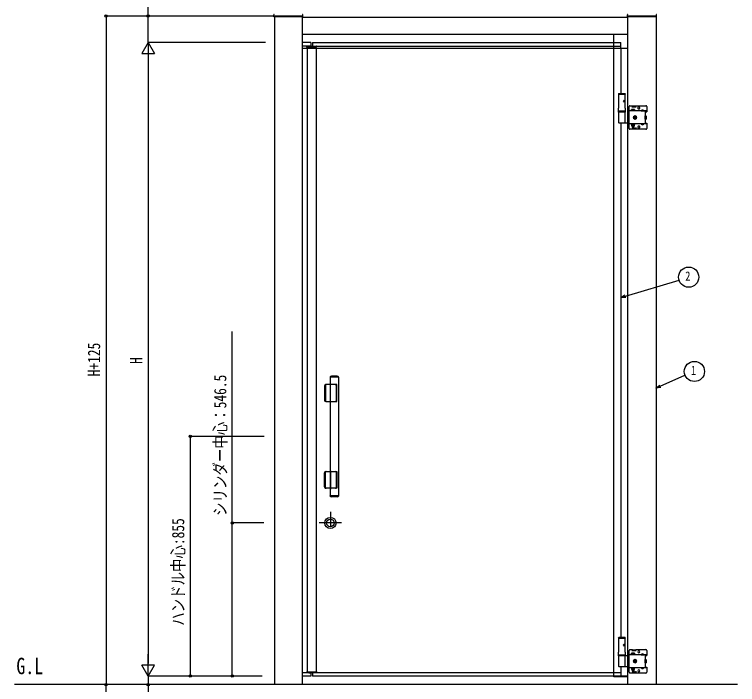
# Model space of a CAD drawing. Units: millimetres, scale not verified. Extents: x -4205 to 4205, y -2970 to 2970.
# Drawn here: x -1682 to 897, y -755 to 1636 of the extents above; entities that cross this region are included whole.
import ezdxf
from ezdxf.enums import TextEntityAlignment as Align

# ---------------------------------------------------------------- set-up
doc = ezdxf.new("R2010")
doc.units = ezdxf.units.MM
doc.header["$LTSCALE"] = 12
for name, color, linetype in [('0-2_USER1', 3, 'Continuous'), ('0-3_YKK_11', 7, 'Continuous'), ('0-4_YKK_A1', 4, 'Continuous'), ('0-5_YKK_D', 6, 'Continuous')]:
    doc.layers.add(name, color=color, linetype=linetype)
doc.styles.add('ＭＳ ゴシック', font='')
doc.styles.get('ＭＳ ゴシック').set_extended_font_data('MS Gothic')

msp = doc.modelspace()

# ---------------------------------------------------------------- linework, layer by layer
at = {"layer": '0-3_YKK_11'}
for p, q in [((-554.96, -139.08), (-554.96, -189.88)), ((506.04, -725.01), (456.04, -725.01))]:
    msp.add_line(p, q, dxfattribs=at)
msp.add_lwpolyline([(506.04, -728.01), (456.04, -728.01), (456.04, 1564.99), (506.04, 1564.99)], dxfattribs=at)
at = {"layer": '0-4_YKK_A1'}
for p, q in [((-757.07, 1627.03), (-756.72, 1633.69)), ((-653.37, 1626.5), (-756.57, 1626.5)), ((-654.97, 1630), (-754.97, 1630)), ((-754.96, 1630), (-754.96, -755.01)), ((-654.96, -755.01), (-654.96, 1630)), ((-654.96, 1625.5), (506.04, 1625.5)), ((-652.87, 1627.03), (-653.22, 1633.69)), ((503.93, 1627.03), (504.28, 1633.69)), ((607.63, 1626.5), (504.43, 1626.5)), ((606.03, 1630), (506.03, 1630)), ((506.04, 601.99), (506.04, 1630)), ((606.04, 1630), (606.04, -755.01)), ((608.13, 1627.03), (607.78, 1633.69)), ((-654.96, 1565.49), (506.04, 1565.49)), ((-624.96, 1534.99), (-654.96, 1534.99)), ((-631.66, 1522.99), (-654.96, 1522.99)), ((-639.26, 1518.59), (-639.16, 1521.62)), ((-638.16, 1522.59), (-631.66, 1522.59)), ((-631.66, 1520.59), (-631.66, 1523.59)), ((-631.66, 1523.59), (-623.3, 1523.59)), ((-624.96, 1534.99), (-624.96, 1523.59)), ((-624.66, 1520.59), (-624.73, 1522.62)), ((-622.23, 1520.59), (-622.3, 1522.62)), ((-622.3, 1522.59), (-605.77, 1522.59)), ((-618.96, 1534.99), (481.04, 1534.99)), ((-618.96, 1534.99), (-618.96, 1522.59)), ((-618.96, 1522.99), (481.04, 1522.99)), ((-604.66, 1518.59), (-604.77, 1521.62)), ((481.04, 1515.49), (481.04, 1534.99)), ((-654.96, 1515.49), (506.04, 1515.49)), ((-639.26, 1518.59), (-637.96, 1518.59)), ((-638.26, 1518.59), (-638.26, 1520.59)), ((-638.26, 1520.59), (-623.16, 1520.59)), ((-637.96, 1515.49), (-637.96, 1520.59)), ((-637.96, 1515.49), (-637.96, -710.61)), ((-623.16, 1520.59), (-616.26, 1520.59)), ((-616.26, 1520.59), (-605.66, 1520.59)), ((-605.96, 1515.49), (-605.96, 1520.59)), ((-605.96, 1518.59), (-604.66, 1518.59)), ((-605.96, 1515.49), (-605.96, -710.61)), ((-605.66, 1518.59), (-605.66, 1520.59)), ((481.04, 1515.49), (481.04, 1353.99)), ((472.54, 1351.99), (473.69, 1353.99)), ((472.54, 1351.99), (472.54, 1350.99)), ((472.54, 1350.99), (472.54, 1300.99)), ((495.54, 1351.99), (494.38, 1353.99)), ((495.54, 1351.99), (495.54, 1350.99)), ((495.54, 1300.99), (495.54, 1350.99)), ((493.22, 1326.41), (493.82, 1326.41)), ((493.22, 1325.57), (493.82, 1325.57)), ((494.24, 1328.09), (494.83, 1328.09)), ((494.24, 1323.89), (494.83, 1323.89)), ((495.54, 1300.99), (495.54, 1286.99)), ((510.04, 1228.99), (510.04, 1306.99)), ((573.04, 1291.19), (510.04, 1291.19)), ((513.04, 1309.99), (522.04, 1309.99)), ((522.04, 1303.49), (522.04, 1309.99)), ((522.04, 1308.99), (534.04, 1308.99)), ((522.04, 1305.99), (534.04, 1305.99)), ((524.04, 1292.79), (524.04, 1296.36)), ((534.04, 1309.99), (570.04, 1309.99)), ((534.04, 1303.49), (534.04, 1309.99)), ((541.29, 1301.74), (541.29, 1302.24)), ((547.79, 1301.74), (547.79, 1302.24)), ((553.29, 1291.7), (553.29, 1291.19)), ((553.29, 1291.19), (562.79, 1291.19)), ((567.04, 1288.69), (567.04, 1291.19)), ((573.04, 1306.99), (573.04, 1288.69)), ((481.04, 1286.99), (472.54, 1286.99)), ((472.54, 1285.99), (472.54, 1249.99)), ((495.54, 1249.99), (495.54, 1285.99)), ((506.04, 1286.99), (510.04, 1286.99)), ((531.04, 1273.76), (526.04, 1270.88)), ((527.89, 1268.59), (527.89, 1267.39)), ((529.12, 1268.59), (527.89, 1268.59)), ((527.89, 1267.39), (529.12, 1267.39)), ((531.64, 1271.14), (530.44, 1271.14)), ((530.44, 1271.14), (530.44, 1269.9)), ((530.44, 1266.08), (530.44, 1264.84)), ((530.44, 1264.84), (531.64, 1264.84)), ((536.04, 1270.88), (531.04, 1273.76)), ((531.64, 1269.9), (531.64, 1271.14)), ((531.64, 1264.84), (531.64, 1266.08)), ((534.19, 1268.59), (532.95, 1268.59)), ((532.95, 1267.39), (534.19, 1267.39)), ((534.19, 1267.39), (534.19, 1268.59)), ((536.04, 1265.1), (536.04, 1270.88)), ((567.04, 1288.69), (567.04, 1247.29)), ((567.04, 1288.69), (573.04, 1288.69)), ((567.34, 1264.09), (567.04, 1264.09)), ((567.34, 1270.88), (570.89, 1270.88)), ((567.34, 1265.1), (570.89, 1265.1)), ((571.34, 1272.99), (570.89, 1273.76)), ((571.34, 1272.99), (571.34, 1262.99)), ((481.04, 1248.99), (481.04, -586.01)), ((492.85, 1248.99), (506.04, 1248.99)), ((506.04, 1248.99), (510.04, 1248.99)), ((573.04, 1244.79), (510.04, 1244.79)), ((520.84, 1244.79), (520.84, 1243.19)), ((521.58, 1238.19), (521.58, 1233.25)), ((524.04, 1243.19), (524.04, 1238.62)), ((526.5, 1238.19), (526.5, 1233.25)), ((527.24, 1244.79), (527.24, 1243.19)), ((553.29, 1244.28), (553.29, 1244.79)), ((553.29, 1244.79), (562.79, 1244.79)), ((567.04, 1247.29), (573.04, 1247.29)), ((567.04, 1247.29), (567.04, 1244.79)), ((567.34, 1262.22), (570.89, 1262.22)), ((571.34, 1262.99), (570.89, 1262.22)), ((573.04, 1247.29), (573.04, 1228.99)), ((522.04, 1225.99), (513.04, 1225.99)), ((521.04, 1233.79), (527.04, 1233.79)), ((522.04, 1232.49), (522.04, 1225.99)), ((522.04, 1229.99), (534.04, 1229.99)), ((522.04, 1226.99), (534.04, 1226.99)), ((534.04, 1232.49), (534.04, 1225.99)), ((570.04, 1225.99), (534.04, 1225.99)), ((541.29, 1234.24), (541.29, 1233.74)), ((547.79, 1234.24), (547.79, 1233.74)), ((506.04, -638.01), (506.04, 601.99)), ((-556.13, 341.49), (-556.13, -81.51)), ((-526.13, 341.49), (-556.13, 341.49)), ((-555.83, 342.86), (-555.83, 341.49)), ((-554.84, 343.29), (-527.41, 343.29)), ((-531.38, 344.99), (-550.88, 344.99)), ((-526.43, 341.49), (-526.43, 342.86)), ((-526.13, 341.49), (-526.13, -81.51)), ((-576.13, 309.99), (-576.13, 259.99)), ((-574.07, 257.49), (-574.07, 312.49)), ((-572.93, 312.49), (-572.93, 257.49)), ((-556.13, 314.99), (-571.57, 314.99)), ((-532.71, 314.99), (-556.13, 314.99)), ((-533.63, 312.49), (-533.63, 257.49)), ((-533.13, 284.99), (-533.13, 309.99)), ((-532.21, 255.49), (-532.21, 314.49)), ((-533.13, 259.99), (-533.13, 284.99)), ((-574.07, 2.49), (-574.07, -52.51)), ((-572.93, -52.51), (-572.93, 2.49)), ((-554.63, 7.49), (-554.63, -57.61)), ((-533.63, -52.51), (-533.63, 2.49)), ((-532.21, 4.49), (-532.21, -54.51)), ((-576.13, -50.01), (-576.13, -0.01)), ((-533.13, -0.01), (-533.13, -25.01)), ((-533.13, -25.01), (-533.13, -50.01)), ((-556.13, -55.01), (-571.57, -55.01)), ((-532.71, -55.01), (-556.13, -55.01)), ((-526.13, -81.51), (-556.13, -81.51)), ((-555.83, -82.88), (-555.83, -81.51)), ((-554.84, -83.32), (-527.41, -83.32)), ((-531.38, -85.01), (-550.88, -85.01)), ((-526.43, -81.51), (-526.43, -82.88)), ((-514.96, -178.51), (-594.96, -178.51)), ((472.54, -588.01), (473.69, -586.01)), ((472.54, -588.01), (472.54, -589.01)), ((472.54, -589.01), (472.54, -639.01)), ((495.54, -588.01), (494.38, -586.01)), ((495.54, -588.01), (495.54, -589.01)), ((495.54, -639.01), (495.54, -589.01)), ((493.22, -613.59), (493.82, -613.59)), ((493.22, -614.43), (493.82, -614.43)), ((494.24, -611.91), (494.83, -611.91)), ((494.24, -616.11), (494.83, -616.11)), ((495.54, -639.01), (495.54, -653.01)), ((506.04, -755.01), (506.04, -638.01)), ((510.04, -711.01), (510.04, -633.01)), ((513.04, -630.01), (522.04, -630.01)), ((522.04, -636.51), (522.04, -630.01)), ((522.04, -631.01), (534.04, -631.01)), ((522.04, -634.01), (534.04, -634.01)), ((524.04, -647.21), (524.04, -643.64)), ((534.04, -630.01), (570.04, -630.01)), ((534.04, -636.51), (534.04, -630.01)), ((541.29, -638.26), (541.29, -637.76)), ((547.79, -638.26), (547.79, -637.76)), ((573.04, -633.01), (573.04, -651.31)), ((472.54, -654.01), (472.54, -690.01)), ((495.54, -690.01), (495.54, -654.01)), ((506.04, -653.01), (510.04, -653.01)), ((573.04, -648.81), (510.04, -648.81)), ((531.04, -666.24), (526.04, -669.12)), ((531.64, -668.86), (530.44, -668.86)), ((530.44, -668.86), (530.44, -670.1)), ((536.04, -669.12), (531.04, -666.24)), ((531.64, -670.1), (531.64, -668.86)), ((536.04, -674.9), (536.04, -669.12)), ((553.29, -648.3), (553.29, -648.81)), ((553.29, -648.81), (562.79, -648.81)), ((567.04, -651.31), (567.04, -648.81)), ((567.04, -651.31), (567.04, -692.71)), ((567.04, -651.31), (573.04, -651.31)), ((567.34, -669.12), (570.89, -669.12)), ((571.34, -667.01), (570.89, -666.24)), ((571.34, -667.01), (571.34, -677.01)), ((481.04, -691.01), (481.04, -725.01)), ((492.85, -691.01), (506.04, -691.01)), ((506.04, -691.01), (510.04, -691.01)), ((573.04, -695.21), (510.04, -695.21)), ((520.84, -695.21), (520.84, -696.81)), ((527.24, -695.21), (527.24, -696.81)), ((527.89, -671.41), (527.89, -672.61)), ((529.12, -671.41), (527.89, -671.41)), ((527.89, -672.61), (529.12, -672.61)), ((530.44, -673.92), (530.44, -675.16)), ((530.44, -675.16), (531.64, -675.16)), ((531.64, -675.16), (531.64, -673.92)), ((534.19, -671.41), (532.95, -671.41)), ((532.95, -672.61), (534.19, -672.61)), ((534.19, -672.61), (534.19, -671.41)), ((553.29, -695.72), (553.29, -695.21)), ((553.29, -695.21), (562.79, -695.21)), ((567.34, -675.91), (567.04, -675.91)), ((567.04, -692.71), (573.04, -692.71)), ((567.04, -692.71), (567.04, -695.21)), ((567.34, -674.9), (570.89, -674.9)), ((567.34, -677.78), (570.89, -677.78)), ((571.34, -677.01), (570.89, -677.78)), ((573.04, -692.71), (573.04, -711.01)), ((-631.66, -713.01), (-654.96, -713.01)), ((-639.26, -708.61), (-637.96, -708.61)), ((-639.26, -708.61), (-639.16, -711.65)), ((-638.26, -708.61), (-638.26, -710.61)), ((-605.66, -710.61), (-638.26, -710.61)), ((-638.16, -712.61), (-631.66, -712.61)), ((-631.66, -710.61), (-631.66, -713.61)), ((-631.66, -713.61), (-623.3, -713.61)), ((-624.96, -713.61), (-624.96, -725.01)), ((-624.66, -710.61), (-624.73, -712.65)), ((-622.23, -710.61), (-622.3, -712.65)), ((-622.3, -712.61), (-605.77, -712.61)), ((-618.96, -712.61), (-618.96, -725.01)), ((-605.96, -708.61), (-604.66, -708.61)), ((-605.66, -708.61), (-605.66, -710.61)), ((-604.66, -708.61), (-604.77, -711.65)), ((522.04, -714.01), (513.04, -714.01)), ((521.04, -706.21), (527.04, -706.21)), ((521.58, -701.81), (521.58, -706.75)), ((522.04, -707.51), (522.04, -714.01)), ((522.04, -710.01), (534.04, -710.01)), ((522.04, -713.01), (534.04, -713.01)), ((524.04, -696.81), (524.04, -701.38)), ((526.5, -701.81), (526.5, -706.75)), ((534.04, -707.51), (534.04, -714.01)), ((570.04, -714.01), (534.04, -714.01)), ((541.29, -705.76), (541.29, -706.26)), ((547.79, -705.76), (547.79, -706.26)), ((-624.96, -725.01), (-654.96, -725.01)), ((456.04, -725.01), (-618.96, -725.01)), ((896.65, -755.01), (-1681.64, -755.01))]:
    msp.add_line(p, q, dxfattribs=at)
for points in [[(472.54, 1351.99), (481.04, 1351.99), (495.54, 1351.99)], [(472.54, 1350.99), (481.04, 1350.99), (495.54, 1350.99)], [(473.69, 1353.99), (481.04, 1353.99), (494.38, 1353.99)], [(494.35, 1327.25), (494.36, 1327.08), (494.34, 1326.93), (494.29, 1326.78), (494.22, 1326.65), (494.14, 1326.55), (494.04, 1326.47), (493.93, 1326.42), (493.82, 1326.41)], [(493.82, 1325.57), (493.93, 1325.55), (494.04, 1325.5), (494.14, 1325.43), (494.22, 1325.32), (494.29, 1325.2), (494.34, 1325.05), (494.36, 1324.89), (494.35, 1324.73)], [(495.32, 1326.5), (495.26, 1326.55), (495.17, 1326.65), (495.09, 1326.78), (495.02, 1326.93), (494.97, 1327.08), (494.95, 1327.25)], [(494.95, 1324.73), (494.97, 1324.89), (495.02, 1325.05), (495.09, 1325.2), (495.17, 1325.32), (495.26, 1325.43), (495.32, 1325.48)], [(495.54, 1286.99), (481.04, 1286.99), (472.54, 1286.99), (472.54, 1300.99)], [(472.54, 1289.99), (481.04, 1289.99), (495.54, 1289.99)], [(495.54, 1289.99), (481.04, 1289.99), (472.54, 1289.99)], [(553.29, 1291.7), (562.79, 1291.7), (562.79, 1291.19)], [(555.69, 1293.69), (556.89, 1291.22), (558.04, 1290.61)], [(560.39, 1293.69), (559.18, 1291.22), (558.04, 1290.61)], [(510.04, 1262.89), (508.04, 1262.89), (508.04, 1273.09), (510.04, 1273.09)], [(526.04, 1270.88), (526.04, 1265.1), (531.04, 1262.22), (536.04, 1265.1)], [(567.34, 1264.09), (567.34, 1271.89), (567.04, 1271.89)], [(567.34, 1262.22), (567.34, 1273.76), (570.89, 1273.76)], [(473.54, 1248.99), (481.04, 1248.99), (492.85, 1248.99)], [(521.04, 1238.19), (521.04, 1233.79), (522.04, 1232.79), (526.04, 1232.79)], [(527.04, 1238.19), (527.04, 1233.79), (526.04, 1232.79)], [(553.29, 1244.28), (562.79, 1244.28), (562.79, 1244.79)], [(555.69, 1242.29), (556.89, 1244.76), (558.04, 1245.37)], [(560.39, 1242.29), (559.18, 1244.76), (558.04, 1245.37)], [(-571.57, 254.99), (-556.13, 254.99), (-532.71, 254.99)], [(-571.57, 4.99), (-556.13, 4.99), (-532.71, 4.99)], [(472.54, -588.01), (481.04, -588.01), (495.54, -588.01)], [(472.54, -589.01), (481.04, -589.01), (495.54, -589.01)], [(473.69, -586.01), (481.04, -586.01), (494.38, -586.01)], [(494.35, -612.75), (494.36, -612.92), (494.34, -613.07), (494.29, -613.22), (494.22, -613.35), (494.14, -613.45), (494.04, -613.53), (493.93, -613.58), (493.82, -613.59)], [(493.82, -614.43), (493.93, -614.45), (494.04, -614.5), (494.14, -614.57), (494.22, -614.68), (494.29, -614.8), (494.34, -614.95), (494.36, -615.11), (494.35, -615.27)], [(495.32, -613.5), (495.26, -613.45), (495.17, -613.35), (495.09, -613.22), (495.02, -613.07), (494.97, -612.92), (494.95, -612.75)], [(494.95, -615.27), (494.97, -615.11), (495.02, -614.95), (495.09, -614.8), (495.17, -614.68), (495.26, -614.57), (495.32, -614.52)], [(495.54, -653.01), (481.04, -653.01), (472.54, -653.01), (472.54, -639.01)], [(472.54, -650.01), (481.04, -650.01), (495.54, -650.01)], [(495.54, -650.01), (481.04, -650.01), (472.54, -650.01)], [(506.04, -653.01), (481.04, -653.01), (472.54, -653.01)], [(510.04, -677.11), (508.04, -677.11), (508.04, -666.91), (510.04, -666.91)], [(526.04, -669.12), (526.04, -674.9), (531.04, -677.78), (536.04, -674.9)], [(553.29, -648.3), (562.79, -648.3), (562.79, -648.81)], [(555.69, -646.31), (556.89, -648.78), (558.04, -649.39)], [(560.39, -646.31), (559.18, -648.78), (558.04, -649.39)], [(567.34, -675.91), (567.34, -668.11), (567.04, -668.11)], [(567.34, -677.78), (567.34, -666.24), (570.89, -666.24)], [(473.54, -691.01), (481.04, -691.01), (492.85, -691.01)], [(553.29, -695.72), (562.79, -695.72), (562.79, -695.21)], [(555.69, -697.71), (556.89, -695.24), (558.04, -694.63)], [(560.39, -697.71), (559.18, -695.24), (558.04, -694.63)], [(481.04, -713.01), (456.04, -713.01), (-618.96, -713.01)], [(521.04, -701.81), (521.04, -706.21), (522.04, -707.21), (526.04, -707.21)], [(527.04, -701.81), (527.04, -706.21), (526.04, -707.21)]]:
    msp.add_lwpolyline(points, dxfattribs=at)
for points in [[(517.79, 1291.19), (517.79, 1292.79), (530.29, 1292.79), (530.29, 1291.19)], [(529.04, 1292.79), (519.04, 1292.79), (519.04, 1296.79), (529.04, 1296.79)], [(517.79, 1244.79), (517.79, 1243.19), (530.29, 1243.19), (530.29, 1244.79)], [(529.04, 1243.19), (519.04, 1243.19), (519.04, 1238.19), (529.04, 1238.19)], [(529.04, -647.21), (519.04, -647.21), (519.04, -643.21), (529.04, -643.21)], [(517.79, -648.81), (517.79, -647.21), (530.29, -647.21), (530.29, -648.81)], [(517.79, -695.21), (517.79, -696.81), (530.29, -696.81), (530.29, -695.21)], [(529.04, -696.81), (519.04, -696.81), (519.04, -701.81), (529.04, -701.81)]]:
    msp.add_lwpolyline(points, close=True, dxfattribs=at)
for centre, radius in [((531.04, 1267.99), 5), ((531.04, 1267.99), 4.3), ((-554.96, -178.51), 20), ((-554.96, -178.51), 20), ((-554.96, -178.51), 13.5), ((531.04, -672.01), 5), ((531.04, -672.01), 4.3)]:
    msp.add_circle(centre, radius, dxfattribs=at)
for centre, radius, start, end in [((-756.57, 1627), 0.5, 177, 270), ((-754.72, 1633.58), 2, 99.00123, 177), ((-655.21, 1633.58), 2, 3, 80.99877), ((-653.37, 1627), 0.5, 270, 3), ((504.43, 1627), 0.5, 177, 270), ((506.28, 1633.58), 2, 99.00123, 177), ((605.79, 1633.58), 2, 3, 80.99877), ((607.63, 1627), 0.5, 270, 3), ((-638.16, 1521.59), 1, 90, 178), ((-625.73, 1522.59), 1, 2, 90), ((-623.3, 1522.59), 1, 2, 90), ((-605.77, 1521.59), 1, 2, 90), ((513.04, 1306.99), 3, 90, 180), ((521.54, 1289.36), 7.43, 70.34714, 109.65286), ((526.54, 1289.36), 7.43, 70.34714, 109.65286), ((544.54, 1302.24), 3.25, 0, 180), ((544.54, 1301.74), 3.25, 180, 0), ((558.04, 1288.41), 5.77, 34.65097, 145.34903), ((570.04, 1306.99), 3, 0, 90), ((473.54, 1285.99), 1, 90, 180), ((494.54, 1285.99), 1, 0, 90), ((529.12, 1269.9), 1.31, 270, 0), ((529.12, 1266.08), 1.31, 0, 90), ((532.95, 1269.9), 1.31, 180, 270), ((532.95, 1266.08), 1.31, 90, 180), ((568.78, 1272.32), 2.56, 325.61575, 34.38425), ((561.78, 1267.99), 9.55, 342.41205, 17.58795), ((568.78, 1263.66), 2.56, 325.61575, 34.38425), ((473.54, 1249.99), 1, 180, 270), ((494.54, 1249.99), 1, 270, 0), ((521.54, 1245.62), 7.43, 250.34714, 289.65286), ((526.54, 1245.62), 7.43, 250.34714, 289.65286), ((558.04, 1247.56), 5.77, 214.65097, 325.34903), ((513.04, 1228.99), 3, 180, 270), ((544.54, 1234.24), 3.25, 0, 180), ((544.54, 1233.74), 3.25, 180, 0), ((570.04, 1228.99), 3, 270, 0), ((-555.03, 342.86), 0.8, 110.76843, 180), ((-541.13, 306.2), 40, 104.21682, 110.76843), ((-550.88, 344.69), 0.3, 90, 104.21682), ((-550.88, 344.69), 0.3, 61.29529, 90), ((-541.13, 362.49), 20, 241.29529, 250.4307), ((-547.72, 343.93), 0.3, 250.4307, 279.9206), ((-541.13, 306.2), 38, 80.0794, 99.9206), ((-534.53, 343.93), 0.3, 260.0794, 289.5693), ((-541.13, 362.49), 20, 289.5693, 298.70471), ((-531.38, 344.69), 0.3, 90, 118.70471), ((-531.38, 344.69), 0.3, 75.78318, 90), ((-541.13, 306.2), 40, 69.23157, 75.78318), ((-527.23, 342.86), 0.8, 0, 69.23157), ((-571.13, 309.99), 5, 90, 180), ((-571.57, 312.49), 2.5, 90, 180), ((-570.43, 312.49), 2.5, 90, 180), ((-538.13, 309.99), 5, 0, 90), ((-536.13, 312.49), 2.5, 0, 90), ((-532.71, 314.49), 0.5, 0, 90), ((-571.13, 259.99), 5, 180, 270), ((-538.13, 259.99), 5, 270, 0), ((-571.57, 257.49), 2.5, 180, 270), ((-570.43, 257.49), 2.5, 180, 270), ((-536.13, 257.49), 2.5, 270, 0), ((-532.71, 255.49), 0.5, 270, 0), ((-571.13, -0.01), 5, 90, 180), ((-571.57, 2.49), 2.5, 90, 180), ((-570.43, 2.49), 2.5, 90, 180), ((-538.13, -0.01), 5, 0, 90), ((-536.13, 2.49), 2.5, 0, 90), ((-532.71, 4.49), 0.5, 0, 90), ((-571.13, -50.01), 5, 180, 270), ((-538.13, -50.01), 5, 270, 0), ((-571.57, -52.51), 2.5, 180, 270), ((-570.43, -52.51), 2.5, 180, 270), ((-536.13, -52.51), 2.5, 270, 0), ((-532.71, -54.51), 0.5, 270, 0), ((-555.03, -82.88), 0.8, 180, 249.23157), ((-541.13, -46.23), 40, 249.23157, 255.78318), ((-550.88, -84.71), 0.3, 255.78318, 270), ((-550.88, -84.71), 0.3, 270, 298.70471), ((-541.13, -102.52), 20, 109.5693, 118.70471), ((-547.72, -83.95), 0.3, 80.0794, 109.5693), ((-541.13, -46.23), 38, 260.0794, 279.9206), ((-534.53, -83.95), 0.3, 70.4307, 99.9206), ((-541.13, -102.52), 20, 61.29529, 70.4307), ((-531.38, -84.71), 0.3, 241.29529, 270), ((-531.38, -84.71), 0.3, 270, 284.21682), ((-541.13, -46.23), 40, 284.21682, 290.76843), ((-527.23, -82.88), 0.8, 290.76843, 0), ((513.04, -633.01), 3, 90, 180), ((521.54, -650.64), 7.43, 70.34714, 109.65286), ((526.54, -650.64), 7.43, 70.34714, 109.65286), ((544.54, -637.76), 3.25, 0, 180), ((544.54, -638.26), 3.25, 180, 0), ((570.04, -633.01), 3, 0, 90), ((473.54, -654.01), 1, 90, 180), ((494.54, -654.01), 1, 0, 90), ((529.12, -670.1), 1.31, 270, 0), ((532.95, -670.1), 1.31, 180, 270), ((558.04, -651.59), 5.77, 34.65097, 145.34903), ((568.78, -667.68), 2.56, 325.61575, 34.38425), ((561.78, -672.01), 9.55, 342.41205, 17.58795), ((473.54, -690.01), 1, 180, 270), ((494.54, -690.01), 1, 270, 0), ((529.12, -673.92), 1.31, 0, 90), ((532.95, -673.92), 1.31, 90, 180), ((558.04, -692.44), 5.77, 214.65097, 325.34903), ((568.78, -676.34), 2.56, 325.61575, 34.38425), ((-638.16, -711.61), 1, 182, 270), ((-625.73, -712.61), 1, 270, 358), ((-623.3, -712.61), 1, 270, 358), ((-605.77, -711.61), 1, 270, 358), ((513.04, -711.01), 3, 180, 270), ((521.54, -694.38), 7.43, 250.34714, 289.65286), ((526.54, -694.38), 7.43, 250.34714, 289.65286), ((544.54, -705.76), 3.25, 0, 180), ((544.54, -706.26), 3.25, 180, 0), ((570.04, -711.01), 3, 270, 0)]:
    msp.add_arc(centre, radius, start, end, dxfattribs=at)
for centre in [(492.87, 1325.99), (492.87, -614.01)]:
    msp.add_ellipse(centre, major_axis=(0, 3.5), ratio=0.707107, dxfattribs=at)
for centre, start_param, end_param in [((486.86, 1325.99), 4.6657054, 4.7590726), ((488.05, 1325.99), 4.8528504, 4.9478932), ((488.05, 1325.99), 4.4768847, 4.5719276), ((488.65, 1325.99), 4.8528504, 4.9478932), ((488.65, 1325.99), 4.4768847, 4.5719276), ((486.86, -614.01), 4.6657054, 4.7590726), ((488.05, -614.01), 4.8528504, 4.9478932), ((488.05, -614.01), 4.4768847, 4.5719276), ((488.65, -614.01), 4.8528504, 4.9478932), ((488.65, -614.01), 4.4768847, 4.5719276)]:
    msp.add_ellipse(centre, major_axis=(0, 9), ratio=0.707107, start_param=start_param, end_param=end_param, dxfattribs=at)
at = {"layer": '0-5_YKK_D'}
for p, q in [((-735.13, 1630), (-1355.96, 1630)), ((-1354.96, 1630), (-1354.96, -755.01)), ((-785.96, 1630), (-1205.96, 1630)), ((-1204.96, 1534.99), (-1227.46, 1496.02)), ((-785.96, 1534.99), (-1205.96, 1534.99)), ((-785.96, 1534.99), (-1205.96, 1534.99)), ((-1204.96, 1534.99), (-1182.46, 1496.02)), ((-1204.96, 1534.99), (-1204.96, 1457.05)), ((-1227.46, 1496.02), (-1182.46, 1496.02)), ((-1204.96, 1489.99), (-1204.96, -680.01)), ((-791.04, 129.99), (-1055.96, 129.99)), ((-1054.96, 129.99), (-1054.96, -725.01)), ((-791.94, -178.51), (-905.96, -178.51)), ((-1204.96, -725.01), (-1204.96, -647.07)), ((-1204.96, -725.01), (-1227.46, -686.04)), ((-1182.46, -686.04), (-1227.46, -686.04)), ((-1204.96, -725.01), (-1182.46, -686.04)), ((-798.45, -725.01), (-1205.96, -725.01)), ((-798.45, -725.01), (-1205.96, -725.01)), ((-798.45, -725.01), (-1055.96, -725.01)), ((-798.45, -725.01), (-905.96, -725.01)), ((-885.6, -755.01), (-1355.96, -755.01)), ((-1354.96, -1305.01), (-1354.96, -755.01)), ((-1055.96, -755.01), (-1205.96, -755.01))]:
    msp.add_line(p, q, dxfattribs=at)
for points in [[(-1204.96, 1534.99), (-1204.96, 1630), (-1204.96, 1734.5)], [(480.31, 625.75), (496.6, 630.64), (687.99, 688.1)], [(497.91, 626.27), (480.31, 625.75), (495.29, 635)], [(-904.96, -725.01), (-904.96, -178.51), (-904.96, 504.09)], [(605.64, 302.14), (621.13, 309.15), (709.22, 349)], [(623.01, 305), (605.64, 302.14), (619.25, 313.3)], [(-1204.96, -725.01), (-1204.96, -755.01), (-1204.96, -876.51)]]:
    msp.add_lwpolyline(points, dxfattribs=at)
for centre, radius in [((-1354.96, 1630), 4.25), ((-1204.96, 1630), 4.25), ((722.47, 698.45), 36), ((742.8, 361.98), 36), ((-1054.96, 129.99), 4.25), ((-904.96, -178.51), 4.25), ((-1054.96, -725.01), 4.25), ((-904.96, -725.01), 4.25), ((-1354.96, -755.01), 4.25), ((-1354.96, -755.01), 4.25), ((-1204.96, -755.01), 4.25)]:
    msp.add_circle(centre, radius, dxfattribs=at)

# ---------------------------------------------------------------- texts
at = {"layer": '0-2_USER1', "style": 'ＭＳ ゴシック', "width": 0.8}
msp.add_text('G.L', height=58.65, dxfattribs=at).set_placement((-1674.88, -735.61), align=Align.BOTTOM_LEFT)
at = {"layer": '0-5_YKK_D', "style": 'ＭＳ ゴシック', "width": 0.8}
for s, p in [('2', (710.47, 675.95)), ('1', (730.8, 339.48))]:
    msp.add_text(s, height=32.99, dxfattribs=at).set_placement(p, align=Align.BOTTOM_LEFT)
for s, p in [('H+125', (-1362.96, 344.69)), ('H', (-1212.96, 388.99)), ('シリンダー中心：546.5', (-912.96, -153.51)), ('ハンドル中心:855', (-1062.96, -545.51))]:
    msp.add_text(s, height=43.99, rotation=90, dxfattribs=at).set_placement(p, align=Align.BOTTOM_LEFT)

doc.saveas('drawing.dxf')
